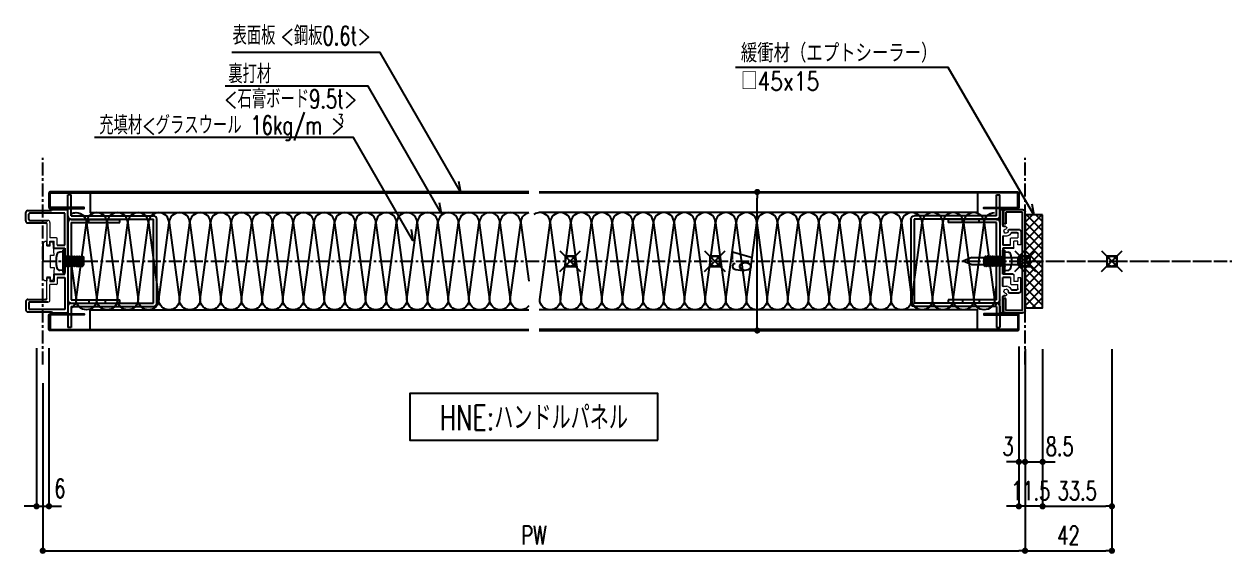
# Model space of a CAD drawing. Extents: x -275225 to 47266, y -41063 to 95295.
# Drawn here: x -222110 to -221526, y -15849 to -15593 of the extents above; entities that cross this region are included whole.
import ezdxf
from ezdxf.enums import TextEntityAlignment as Align

# ---------------------------------------------------------------- set-up
doc = ezdxf.new("R2010")
doc.units = 0
doc.header["$LTSCALE"] = 0.2
doc.header["$PDMODE"] = 99
doc.header["$PDSIZE"] = 5
doc.linetypes.add('CENTER', pattern=[50.8, 31.75, -6.35, 6.35, -6.35])
doc.layers.add('_ポイント', color=1, linetype='Continuous', plot=False)
for name, color, linetype in [('_基準', 1, 'CENTER'), ('_文字', 3, 'Continuous'), ('_製品', 4, 'Continuous'), ('_製品寸法', 9, 'Continuous'), ('KIJUN', 1, 'CENTER')]:
    doc.layers.add(name, color=color, linetype=linetype)
doc.styles.add('OKAMURA', font='SIMPLEX.shx', dxfattribs={"width": 0.7, "bigfont": 'BIGFONT.shx'})
doc.dimstyles.new('OKAMURA-003', dxfattribs={"dimscale": 3, "dimtxt": 3, "dimasz": 1, "dimexe": 0, "dimexo": 3, "dimgap": 1, "dimtad": 1, "dimdec": 3, "dimdsep": 46, "dimtxsty": 'OKAMURA', "dimblk1": 'DOT', "dimblk2": 'DOT', "dimsah": 1, "dimcen": 0, "dimclrd": 9, "dimclre": 9, "dimclrt": 3, "dimadec": 0, "dimazin": 0, "dimtfac": 1, "dimtdec": 3, "dimtix": 1, "dimtmove": 2, "dimatfit": 3, "dimldrblk": 'NONE', "dimfxl": 0, "dimtolj": 1, "dimarcsym": 0})

# ---------------------------------------------------------------- blocks, each defined once
blk = doc.blocks.new('_DOT')
at = {"color": 0, "linetype": 'ByBlock'}
blk.add_line((-0.5, 0), (-1, 0), dxfattribs=at)
at = {"color": 0, "linetype": 'ByBlock', "const_width": 0.5}
blk.add_lwpolyline([(-0.25, 0, 1), (0.25, 0, 1)], format="xyb", close=True, dxfattribs=at)
blk = doc.blocks.new('*D785')
at = {"layer": '_製品寸法', "color": 9, "lineweight": -2, "transparency": 16777216}
for p, q in [((-517, -59), (-517, -140)), ((-42, -59), (-42, -140)), ((-514, -140), (-45, -140))]:
    blk.add_line(p, q, dxfattribs=at)
at = {"layer": 'Defpoints', "color": 0, "transparency": 16777216}
for p in [(-517, -50), (-42, -50), (-42, -140)]:
    blk.add_point(p, dxfattribs=at)
at = {"layer": '_製品寸法', "color": 9, "lineweight": -2, "transparency": 16777216, "xscale": 3, "yscale": 3, "zscale": 3, "rotation": 180}
blk.add_blockref('_DOT', (-517, -140), dxfattribs=at)
at = {"layer": '_製品寸法', "color": 9, "lineweight": -2, "transparency": 16777216, "xscale": 3, "yscale": 3, "zscale": 3}
blk.add_blockref('_DOT', (-42, -140), dxfattribs=at)
at = {"layer": '_製品寸法', "color": 3, "transparency": 16777216, "insert": (-279.5, -132.5), "char_height": 9, "attachment_point": 5, "style": 'OKAMURA'}
blk.add_mtext('\\A1;PW', dxfattribs=at)
blk = doc.blocks.new('_None')
blk = doc.blocks.new('*D786')
at = {"layer": '_製品寸法', "color": 9, "lineweight": -2, "transparency": 16777216}
for p, q in [((-180.5, 33.5), (-171.5, 33.5)), ((-171.5, -30.5), (-171.5, 30.5)), ((-180.5, -33.5), (-171.5, -33.5))]:
    blk.add_line(p, q, dxfattribs=at)
at = {"layer": 'Defpoints', "color": 0, "transparency": 16777216}
for p in [(-171.5, 33.5), (-171.5, 33.5), (-171.5, -33.5)]:
    blk.add_point(p, dxfattribs=at)
at = {"layer": '_製品寸法', "color": 9, "lineweight": -2, "transparency": 16777216, "xscale": 3, "yscale": 3, "zscale": 3}
for p, rotation in [((-171.5, 33.5), 90), ((-171.5, -33.5), 270)]:
    blk.add_blockref('_DOT', p, dxfattribs=dict(at, rotation=rotation))
at = {"layer": '_製品寸法', "color": 3, "transparency": 16777216, "insert": (-179, 0), "char_height": 9, "attachment_point": 5, "rotation": 90, "style": 'OKAMURA'}
blk.add_mtext('\\A1;67', dxfattribs=at)
blk = doc.blocks.new('*D787')
at = {"layer": '_製品寸法', "color": 9, "lineweight": -2, "transparency": 16777216}
for p, q in [((-42, -42.5), (-42, -140)), ((0, -42.5), (0, -140)), ((-39, -140), (-3, -140))]:
    blk.add_line(p, q, dxfattribs=at)
at = {"layer": 'Defpoints', "color": 0, "transparency": 16777216}
for p in [(-42, -33.5), (0, -33.5), (0, -140)]:
    blk.add_point(p, dxfattribs=at)
at = {"layer": '_製品寸法', "color": 9, "lineweight": -2, "transparency": 16777216, "xscale": 3, "yscale": 3, "zscale": 3, "rotation": 180}
blk.add_blockref('_DOT', (-42, -140), dxfattribs=at)
at = {"layer": '_製品寸法', "color": 9, "lineweight": -2, "transparency": 16777216, "xscale": 3, "yscale": 3, "zscale": 3}
blk.add_blockref('_DOT', (0, -140), dxfattribs=at)
at = {"layer": '_製品寸法', "color": 3, "transparency": 16777216, "insert": (-21, -132.5), "char_height": 9, "attachment_point": 5, "style": 'OKAMURA'}
blk.add_mtext('\\A1;42', dxfattribs=at)
blk = doc.blocks.new('*D788')
at = {"layer": '_製品寸法', "color": 9, "lineweight": -2, "transparency": 16777216}
for p, q in [((-33.5, -42.5), (-33.5, -118.52)), ((0, -42.5), (0, -118.52)), ((-30.5, -118.52), (-3, -118.52))]:
    blk.add_line(p, q, dxfattribs=at)
at = {"layer": 'Defpoints', "color": 0, "transparency": 16777216}
for p in [(-33.5, -33.5), (0, -33.5), (0, -118.52)]:
    blk.add_point(p, dxfattribs=at)
at = {"layer": '_製品寸法', "color": 9, "lineweight": -2, "transparency": 16777216, "xscale": 3, "yscale": 3, "zscale": 3, "rotation": 180}
blk.add_blockref('_DOT', (-33.5, -118.52), dxfattribs=at)
at = {"layer": '_製品寸法', "color": 9, "lineweight": -2, "transparency": 16777216, "xscale": 3, "yscale": 3, "zscale": 3}
blk.add_blockref('_DOT', (0, -118.52), dxfattribs=at)
at = {"layer": '_製品寸法', "color": 3, "transparency": 16777216, "insert": (-16.75, -111.02), "char_height": 9, "attachment_point": 5, "style": 'OKAMURA'}
blk.add_mtext('\\A1;33.5', dxfattribs=at)
blk = doc.blocks.new('*D789')
at = {"layer": '_製品寸法', "color": 9, "lineweight": -2, "transparency": 16777216}
for p, q in [((-45, -41.26), (-45, -118.52)), ((-33.5, -42.5), (-33.5, -118.52)), ((-48, -118.52), (-51, -118.52)), ((-33.5, -118.52), (-45, -118.52)), ((-30.5, -118.52), (-27.5, -118.52))]:
    blk.add_line(p, q, dxfattribs=at)
at = {"layer": 'Defpoints', "color": 0, "transparency": 16777216}
for p in [(-45, -32.26), (-33.5, -33.5), (-45, -118.52)]:
    blk.add_point(p, dxfattribs=at)
at = {"layer": '_製品寸法', "color": 9, "lineweight": -2, "transparency": 16777216, "xscale": 3, "yscale": 3, "zscale": 3}
blk.add_blockref('_DOT', (-45, -118.52), dxfattribs=at)
at = {"layer": '_製品寸法', "color": 9, "lineweight": -2, "transparency": 16777216, "xscale": 3, "yscale": 3, "zscale": 3, "rotation": 180}
blk.add_blockref('_DOT', (-33.5, -118.52), dxfattribs=at)
at = {"layer": '_製品寸法', "color": 3, "transparency": 16777216, "insert": (-39.25, -111.02), "char_height": 9, "attachment_point": 5, "style": 'OKAMURA'}
blk.add_mtext('\\A1;11.5', dxfattribs=at)
blk = doc.blocks.new('P16KONEJI')
at = {"layer": '_製品', "color": 0, "linetype": 'ByBlock'}
for p, q in [((3.3, 9.92), (1.84, 9.79)), ((3.3, 10.84), (3.3, 0)), ((4.3, 10.84), (3.3, 10.84)), ((3.3, 7.83), (3.35, 7.92)), ((3.35, 7.92), (3.45, 7.92)), ((3.35, 7.92), (3.75, 2.92)), ((3.45, 7.92), (3.7, 7.49)), ((3.45, 7.92), (3.85, 2.92)), ((3.9, 7.49), (4.15, 7.92)), ((4.15, 7.92), (4.25, 7.92)), ((4.15, 7.92), (4.55, 2.92)), ((4.25, 7.92), (4.5, 7.49)), ((4.25, 7.92), (4.65, 2.92)), ((4.3, 10.84), (4.3, 0)), ((4.7, 7.49), (4.95, 7.92)), ((4.95, 7.92), (5.35, 2.92)), ((4.95, 7.92), (5.05, 7.92)), ((5.05, 7.92), (5.45, 2.92)), ((5.05, 7.92), (5.3, 7.49)), ((5.5, 7.49), (5.75, 7.92)), ((5.75, 7.92), (5.85, 7.92)), ((5.75, 7.92), (6.15, 2.92)), ((5.85, 7.92), (6.1, 7.49)), ((5.85, 7.92), (6.25, 2.92)), ((6.3, 7.49), (6.55, 7.92)), ((6.55, 7.92), (6.65, 7.92)), ((6.55, 7.92), (6.95, 2.92)), ((6.65, 7.92), (6.9, 7.49)), ((6.65, 7.92), (7.05, 2.92)), ((7.1, 7.49), (7.35, 7.92)), ((7.35, 7.92), (7.45, 7.92)), ((7.35, 7.92), (7.75, 2.92)), ((7.45, 7.92), (7.7, 7.49)), ((7.45, 7.92), (7.85, 2.92)), ((7.9, 7.49), (8.15, 7.92)), ((8.15, 7.92), (8.25, 7.92)), ((8.15, 7.92), (8.55, 2.92)), ((8.25, 7.92), (8.5, 7.49)), ((8.25, 7.92), (8.65, 2.92)), ((8.7, 7.49), (8.95, 7.92)), ((8.95, 7.92), (9.05, 7.92)), ((8.95, 7.92), (9.35, 2.92)), ((9.05, 7.92), (9.3, 7.49)), ((9.05, 7.92), (9.45, 2.92)), ((9.5, 7.49), (9.75, 7.92)), ((9.75, 7.92), (9.85, 7.92)), ((9.75, 7.92), (10.15, 2.92)), ((9.85, 7.92), (10.1, 7.49)), ((9.85, 7.92), (10.25, 2.92)), ((10.3, 7.49), (10.55, 7.92)), ((10.55, 7.92), (10.65, 7.92)), ((10.55, 7.92), (10.95, 2.92)), ((10.65, 7.92), (10.9, 7.49)), ((10.65, 7.92), (11.05, 2.92)), ((11.1, 7.49), (11.35, 7.92)), ((11.35, 7.92), (11.45, 7.92)), ((11.35, 7.92), (11.75, 2.92)), ((11.45, 7.92), (11.7, 7.49)), ((11.45, 7.92), (11.85, 2.92)), ((11.9, 7.49), (12.15, 7.92)), ((12.15, 7.92), (12.25, 7.92)), ((12.15, 7.92), (12.55, 2.92)), ((12.25, 7.92), (12.5, 7.49)), ((12.25, 7.92), (12.65, 2.92)), ((12.7, 7.49), (12.95, 7.92)), ((12.95, 7.92), (13.05, 7.92)), ((12.95, 7.92), (13.3, 3.55)), ((13.05, 7.92), (13.3, 7.49)), ((13.05, 7.92), (13.3, 3.55)), ((13.3, 7.49), (13.3, 3.55)), ((3.3, 0.92), (1.84, 1.05)), ((3.5, 3.35), (3.75, 2.92)), ((3.75, 2.92), (3.85, 2.92)), ((3.85, 2.92), (4.1, 3.35)), ((4.3, 3.35), (4.55, 2.92)), ((4.55, 2.92), (4.65, 2.92)), ((4.65, 2.92), (4.9, 3.35)), ((5.1, 3.35), (5.35, 2.92)), ((5.35, 2.92), (5.45, 2.92)), ((5.45, 2.92), (5.7, 3.35)), ((5.9, 3.35), (6.15, 2.92)), ((6.15, 2.92), (6.25, 2.92)), ((6.25, 2.92), (6.5, 3.35)), ((6.7, 3.35), (6.95, 2.92)), ((6.95, 2.92), (7.05, 2.92)), ((7.05, 2.92), (7.3, 3.35)), ((7.5, 3.35), (7.75, 2.92)), ((7.75, 2.92), (7.85, 2.92)), ((7.85, 2.92), (8.1, 3.35)), ((8.3, 3.35), (8.55, 2.92)), ((8.55, 2.92), (8.65, 2.92)), ((8.65, 2.92), (8.9, 3.35)), ((9.1, 3.35), (9.35, 2.92)), ((9.35, 2.92), (9.45, 2.92)), ((9.45, 2.92), (9.7, 3.35)), ((9.9, 3.35), (10.15, 2.92)), ((10.15, 2.92), (10.25, 2.92)), ((10.25, 2.92), (10.5, 3.35)), ((10.7, 3.35), (10.95, 2.92)), ((10.95, 2.92), (11.05, 2.92)), ((11.05, 2.92), (11.3, 3.35)), ((11.5, 3.35), (11.75, 2.92)), ((11.75, 2.92), (11.85, 2.92)), ((11.85, 2.92), (12.1, 3.35)), ((12.3, 3.35), (12.55, 2.92)), ((12.55, 2.92), (12.65, 2.92)), ((12.65, 2.92), (12.9, 3.35)), ((13.3, 3.55), (12.96, 3.4)), ((4.3, 0), (3.3, 0))]:
    blk.add_line(p, q, dxfattribs=at)
for centre, radius, start, end in [((12, 5.42), 12, 164.50603, 195.49397), ((1.98, 8.2), 1.6, 95, 164.50603), ((3.8, 7.54), 0.115, 210, 330), ((4.6, 7.54), 0.115, 210, 330), ((5.4, 7.54), 0.115, 210, 330), ((6.2, 7.54), 0.115, 210, 330), ((7, 7.54), 0.115, 210, 330), ((7.8, 7.54), 0.115, 210, 330), ((8.6, 7.54), 0.115, 210, 330), ((9.4, 7.54), 0.115, 210, 330), ((10.2, 7.54), 0.115, 210, 330), ((11, 7.54), 0.115, 210, 330), ((11.8, 7.54), 0.115, 210, 330), ((12.6, 7.54), 0.115, 210, 330), ((1.98, 2.64), 1.6, 195.49397, 265), ((3.4, 3.3), 0.115, 30, 150), ((4.2, 3.3), 0.115, 30, 150), ((5, 3.3), 0.115, 30, 150), ((5.8, 3.3), 0.115, 30, 150), ((6.6, 3.3), 0.115, 30, 150), ((7.4, 3.3), 0.115, 30, 150), ((8.2, 3.3), 0.115, 30, 150), ((9, 3.3), 0.115, 30, 150), ((9.8, 3.3), 0.115, 30, 150), ((10.6, 3.3), 0.115, 30, 150), ((11.4, 3.3), 0.115, 30, 150), ((12.2, 3.3), 0.115, 30, 150), ((13, 3.3), 0.115, 112.56053, 150)]:
    blk.add_arc(centre, radius, start, end, dxfattribs=at)
blk = doc.blocks.new('P16USHEISYO')
at = {"color": 0, "linetype": 'ByBlock'}
for p, q in [((4, 44.99), (4, 48.99)), ((5, 49.99), (16.4, 49.99)), ((5.5, 45.69), (5.5, 48.29)), ((22.9, 48.79), (6, 48.79)), ((16.81, 50.4), (16.4, 49.99)), ((17.02, 50.49), (23.9, 50.49)), ((22.9, 33.3), (22.9, 48.79)), ((24.4, 25.79), (24.4, 49.99)), ((5, 43.99), (13.69, 43.99)), ((6, 45.19), (14.69, 45.19)), ((12.2, 33.99), (12.2, 25.49)), ((17.89, 31.8), (22.9, 31.8)), ((19.19, 33.3), (22.9, 33.3)), ((22.9, 31.8), (22.9, 25.79)), ((12.2, 16.99), (12.2, 25.49)), ((12.2, 16.99), (12.2, 25.49)), ((12.2, 16.99), (12.2, 25.49)), ((22.9, 25.79), (23.2, 25.49)), ((22.9, 25.19), (23.2, 25.49)), ((22.9, 19.18), (22.9, 25.19)), ((24.4, 25.79), (24.1, 25.49)), ((24.1, 25.49), (24.4, 25.19)), ((24.4, 25.19), (24.4, 0.99)), ((17.89, 19.18), (22.9, 19.18)), ((19.19, 17.68), (22.9, 17.68)), ((22.9, 17.68), (22.9, 2.19)), ((4, 5.99), (4, 1.99)), ((5, 6.99), (13.69, 6.99)), ((5, 0.99), (16.4, 0.99)), ((5.5, 5.29), (5.5, 2.69)), ((6, 5.79), (14.69, 5.79)), ((22.9, 2.19), (6, 2.19)), ((16.81, 0.58), (16.4, 0.99)), ((17.02, 0.49), (23.9, 0.49))]:
    blk.add_line(p, q, dxfattribs=at)
at = {"color": 0, "linetype": 'ByBlock', "lineweight": 15}
for p, q in [((14.19, 43.49), (14.19, 33.49)), ((15.69, 44.19), (15.69, 36.74)), ((18.89, 36.74), (15.69, 36.74)), ((15.69, 33.49), (15.69, 35.24)), ((15.69, 35.24), (17.69, 35.24)), ((17.69, 32), (17.69, 35.24)), ((19.19, 33.3), (19.19, 36.44)), ((12.2, 33.99), (13.2, 34.99)), ((14.2, 34.99), (13.2, 34.99)), ((14.19, 33.49), (15.69, 33.49)), ((14.2, 32.99), (14.2, 34.99)), ((14.2, 32.99), (15.7, 32.99)), ((14.2, 32.99), (15.7, 32.99)), ((17.18, 34.74), (15.7, 34.74)), ((15.7, 32.99), (15.7, 34.74)), ((15.7, 32.99), (15.7, 34.49)), ((17.7, 28.49), (17.18, 34.74)), ((17.7, 28.49), (17.2, 34.49)), ((15.7, 28.49), (17.7, 28.49)), ((15.7, 28.49), (15.7, 22.49)), ((15.7, 28.49), (17.7, 28.49)), ((15.7, 28.49), (15.7, 22.49)), ((17.7, 28.49), (17.7, 28.53)), ((14.2, 17.99), (14.2, 15.99)), ((14.2, 17.99), (15.7, 17.99)), ((14.2, 17.99), (15.7, 17.99)), ((15.7, 22.49), (17.7, 22.49)), ((15.7, 22.49), (17.7, 22.49)), ((15.7, 17.99), (15.7, 16.49)), ((15.7, 17.99), (15.7, 16.24)), ((17.7, 22.49), (17.18, 16.24)), ((17.69, 18.98), (17.69, 15.74)), ((17.7, 22.49), (17.7, 22.45)), ((19.19, 17.68), (19.19, 14.54)), ((12.2, 16.99), (13.2, 15.99)), ((14.2, 15.99), (13.2, 15.99)), ((14.19, 7.49), (14.19, 17.49)), ((14.19, 17.49), (15.69, 17.49)), ((15.69, 17.49), (15.69, 15.74)), ((15.69, 15.74), (17.69, 15.74)), ((15.69, 6.79), (15.69, 14.24)), ((18.89, 14.24), (15.69, 14.24)), ((17.18, 16.24), (15.7, 16.24))]:
    blk.add_line(p, q, dxfattribs=at)
at = {"color": 0, "linetype": 'ByBlock'}
for centre, radius, start, end in [((5, 48.99), 1, 90, 180), ((6, 48.29), 0.5, 90, 180), ((17.02, 50.19), 0.3, 90, 135), ((23.9, 49.99), 0.5, 0, 90), ((5, 44.99), 1, 180, 270), ((6, 45.69), 0.5, 180, 270), ((13.69, 43.49), 0.5, 0, 90), ((17.89, 32), 0.2, 180, 270), ((17.89, 18.98), 0.2, 90, 180), ((5, 5.99), 1, 90, 180), ((13.69, 7.49), 0.5, 270, 0), ((5, 1.99), 1, 180, 270), ((6, 5.29), 0.5, 90, 180), ((6, 2.69), 0.5, 180, 270), ((17.02, 0.79), 0.3, 225, 270), ((23.9, 0.99), 0.5, 270, 0)]:
    blk.add_arc(centre, radius, start, end, dxfattribs=at)
at = {"color": 0, "linetype": 'ByBlock', "lineweight": 15}
for centre, radius, start, end in [((14.69, 44.19), 1, 0, 90), ((18.89, 36.44), 0.3, 0, 90), ((18.89, 14.54), 0.3, 270, 0), ((14.69, 6.79), 1, 270, 0)]:
    blk.add_arc(centre, radius, start, end, dxfattribs=at)
blk = doc.blocks.new('A$C0FB026AB')
at = {"color": 0, "linetype": 'ByBlock'}
for p, q in [((12.200001, 21.900002), (12.200001, 32.1)), ((13.799999, 32.1), (12.200001, 32.1)), ((13.799999, 21.9), (13.799999, 32.1)), ((12.200001, 18.65), (12.200001, -18.65)), ((13.800001, 20.300002), (53.600001, 20.300002)), ((13.800001, 20.25), (37.200001, 20.25)), ((13.800001, 18.65), (13.800001, -18.65)), ((13.800001, 18.65), (37.200001, 18.65)), ((13.801264, 21.9), (53.600001, 21.9)), ((22.200001, 18.65), (22.200001, 20.25)), ((37.200001, 18.65), (37.200001, 20.25)), ((53.600001, -20.300001), (53.600001, 20.300002)), ((55.200001, -20.300001), (55.200001, 20.300002)), ((12.200001, -21.900024), (12.200001, -32.100022)), ((13.799999, -20.300001), (53.600001, -20.300001)), ((13.799999, -21.899999), (13.799999, -32.099999)), ((13.799999, -21.9), (53.600001, -21.9)), ((13.800001, -18.65), (37.200001, -18.65)), ((13.800001, -20.25), (37.200001, -20.25)), ((22.200001, -18.649999), (22.200001, -20.249999)), ((30.200001, -18.649999), (30.200001, -20.249999)), ((37.200001, -20.25), (37.200001, -18.65)), ((13.799999, -32.1), (12.200001, -32.1))]:
    blk.add_line(p, q, dxfattribs=at)
for centre, start, end in [((13.800001, 21.900002), 180, 270), ((13.800001, 18.65), 90, 180), ((53.600001, 20.3), 0, 90), ((13.800001, -18.65), 180, 270), ((13.800001, -21.900024), 90, 180), ((53.600001, -20.3), 270, 0)]:
    blk.add_arc(centre, 1.6, start, end, dxfattribs=at)
blk = doc.blocks.new('A$C6158021A')
at = {"color": 0, "linetype": 'ByBlock'}
for p, q in [((-13.799999, 32.100011), (-12.200001, 32.100011)), ((-13.799999, 21.900011), (-13.799999, 32.100011)), ((-12.200001, 21.900013), (-12.200001, 32.100011)), ((-55.200001, -20.29999), (-55.200001, 20.300013)), ((-13.801264, 21.900011), (-53.600001, 21.900011)), ((-13.800001, 20.300013), (-53.600001, 20.300013)), ((-53.600001, -20.29999), (-53.600001, 20.300013)), ((-13.800001, 20.250011), (-37.200001, 20.250011)), ((-37.200001, 18.650011), (-37.200001, 20.250011)), ((-13.800001, 18.650011), (-37.200001, 18.650011)), ((-30.200001, 18.650011), (-30.200001, 20.250011)), ((-22.200001, 18.650011), (-22.200001, 20.250011)), ((-13.800001, 18.650011), (-13.800001, -18.649989)), ((-13.799999, -20.29999), (-53.600001, -20.29999)), ((-13.799999, -21.899989), (-53.600001, -21.899989)), ((-13.800001, -18.649989), (-37.200001, -18.649989)), ((-37.200001, -20.249989), (-37.200001, -18.649989)), ((-13.800001, -20.249989), (-37.200001, -20.249989)), ((-30.200001, -18.649988), (-30.200001, -20.249988)), ((-22.200001, -18.649988), (-22.200001, -20.249988)), ((-13.799999, -21.899988), (-13.799999, -32.099988)), ((-12.200001, -21.900013), (-12.200001, -32.100011)), ((-13.799999, -32.099989), (-12.200001, -32.099989))]:
    blk.add_line(p, q, dxfattribs=at)
for centre, start, end in [((-53.600001, 20.300011), 90, 180), ((-13.800001, 21.900013), 270, 0), ((-13.800001, 18.650011), 0, 90), ((-53.600001, -20.299988), 180, 270), ((-13.800001, -18.649989), 270, 0), ((-13.800001, -21.900013), 0, 90)]:
    blk.add_arc(centre, 1.6, start, end, dxfattribs=at)
blk = doc.blocks.new('A$C74EC5A1A')
at = {"layer": '_製品', "color": 0, "linetype": 'ByBlock'}
for p, q in [((0, 10), (0, 8.9)), ((0.2, 10.2), (24.7, 10.2)), ((0.2, 10.2), (24.7, 10.2)), ((0.2, 10.2), (24.7, 10.2)), ((0.2, 8.7), (7.72, 8.7)), ((5.4, 8.7), (0.5, 8.7)), ((7.4, 8.7), (2.5, 8.7)), ((8.22, 7.46), (8.22, 8.2)), ((9.84, 6), (9.74, 5.83)), ((12.88, 8.7), (17.19, 8.7)), ((17.19, 5), (17.19, 8.7)), ((18.69, 8.7), (24.7, 8.7)), ((18.69, 3.7), (18.69, 8.7)), ((25, 9.9), (24.7, 10.2)), ((25.3, 10.2), (24.7, 10.2)), ((24.7, 8.7), (25, 9)), ((25.3, 10.2), (25, 9.9)), ((25.3, 8.7), (25, 9)), ((49.8, 10.2), (25.3, 10.2)), ((31.31, 8.7), (25.3, 8.7)), ((31.31, 3.7), (31.31, 8.7)), ((37.12, 8.7), (32.81, 8.7)), ((32.81, 5), (32.81, 8.7)), ((40.16, 6), (40.26, 5.83)), ((41.78, 7.46), (41.78, 8.2)), ((49.8, 8.7), (42.28, 8.7)), ((50, 10), (50, 8.9)), ((9.66, 5.57), (9.66, 1)), ((11.16, 4.55), (11.16, 2)), ((38.84, 4.55), (38.84, 2)), ((40.34, 5.57), (40.34, 1))]:
    blk.add_line(p, q, dxfattribs=at)
at = {"layer": '_製品', "color": 0, "linetype": 'ByBlock', "lineweight": 15}
for p, q in [((9.51, 7.69), (9.38, 7.2)), ((10.39, 6.15), (10.27, 6.19)), ((10.43, 8.22), (10.91, 8.09)), ((10.43, 8.22), (10.91, 8.09)), ((11.31, 6.68), (11.44, 7.17)), ((12.76, 6.3), (12.89, 6.78)), ((37.24, 6.3), (37.11, 6.78)), ((38.69, 6.68), (38.56, 7.17)), ((39.57, 8.22), (39.09, 8.09)), ((39.57, 8.22), (39.09, 8.09)), ((39.61, 6.15), (39.73, 6.19)), ((40.49, 7.69), (40.62, 7.2)), ((11.66, 1.5), (13.75, 1.5)), ((13.75, 4.7), (13.75, 1.5)), ((17.19, 5), (14.05, 5)), ((18.49, 3.5), (15.25, 3.5)), ((15.25, 1.5), (15.25, 3.5)), ((17, 1.5), (15.25, 1.5)), ((17, 0), (17, 1.5)), ((31.51, 3.5), (34.75, 3.5)), ((32.81, 5), (35.95, 5)), ((33, 0), (33, 1.5)), ((33, 1.5), (34.75, 1.5)), ((34.75, 1.5), (34.75, 3.5)), ((36.25, 4.7), (36.25, 1.5)), ((38.34, 1.5), (36.25, 1.5)), ((10.66, 0), (17, 0)), ((39.34, 0), (33, 0))]:
    blk.add_line(p, q, dxfattribs=at)
at = {"layer": '_製品', "color": 0, "linetype": 'ByBlock'}
for centre, radius, start, end in [((0.2, 10), 0.2, 90, 180), ((0.2, 8.9), 0.2, 180, 270), ((7.72, 8.2), 0.5, 0, 90), ((42.28, 8.2), 0.5, 90, 180), ((49.8, 10), 0.2, 0, 90), ((49.8, 8.9), 0.2, 270, 0), ((10.16, 5.57), 0.5, 147.66266, 180), ((10.66, 1), 1, 180, 270), ((11.66, 2), 0.5, 180, 270), ((18.49, 3.7), 0.2, 270, 0), ((31.51, 3.7), 0.2, 180, 270), ((38.34, 2), 0.5, 270, 0), ((39.34, 1), 1, 270, 0), ((39.84, 5.57), 0.5, 0, 32.33734)]:
    blk.add_arc(centre, radius, start, end, dxfattribs=at)
at = {"layer": '_製品', "color": 0, "linetype": 'ByBlock', "lineweight": 15}
for centre, radius, start, end in [((8.83, 7.46), 0.607, 180, 334.82387), ((10.23, 7.49), 0.75, 75, 165), ((10.17, 5.82), 0.375, 75, 152.80809), ((10.59, 6.88), 0.75, 255, 345), ((10.72, 7.36), 0.75, 345, 75), ((10.59, 6.88), 2.25, 288.40937, 345), ((12.88, 8.5), 0.2, 90, 207.81811), ((10.72, 7.36), 2.25, 345, 27.81811), ((39.28, 7.36), 2.25, 152.18189, 195), ((37.12, 8.5), 0.2, 332.18189, 90), ((39.41, 6.88), 2.25, 195, 251.59063), ((39.28, 7.36), 0.75, 105, 195), ((39.41, 6.88), 0.75, 195, 285), ((39.77, 7.49), 0.75, 15, 105), ((39.83, 5.82), 0.375, 27.19191, 105), ((41.17, 7.46), 0.607, 205.17613, 0), ((11.36, 4.55), 0.2, 108.40937, 180), ((14.05, 4.7), 0.3, 90, 180), ((35.95, 4.7), 0.3, 0, 90), ((38.64, 4.55), 0.2, 0, 71.59063)]:
    blk.add_arc(centre, radius, start, end, dxfattribs=at)
blk = doc.blocks.new('A$C7A8C021E')
at = {"color": 0, "linetype": 'ByBlock'}
for p, q in [((0, 9.3), (0, 1.2)), ((1.2, 10.5), (7, 10.5)), ((1.2, 1.2), (1.2, 9.3)), ((1.2, 9.3), (7, 9.3)), ((7, 9.3), (7, 10.5)), ((48.8, 10.5), (43, 10.5)), ((43, 9.3), (43, 10.5)), ((48.8, 9.3), (43, 9.3)), ((48.8, 1.2), (48.8, 9.3)), ((50, 9.3), (50, 1.2)), ((48.8, 1.2), (1.2, 1.2)), ((48.8, 0), (1.2, 0))]:
    blk.add_line(p, q, dxfattribs=at)
for centre, start, end in [((1.2, 9.3), 90, 180), ((48.8, 9.3), 0, 90), ((1.2, 1.2), 180, 270), ((48.8, 1.2), 270, 0)]:
    blk.add_arc(centre, 1.2, start, end, dxfattribs=at)
blk = doc.blocks.new('A$C693A4085')
for p, q in [((-1.78, 25.71), (0, 30)), ((1.78, 25.71), (0, 30)), ((-1.78, 25.71), (-1.78, 3.56)), ((1.78, 3.56), (1.78, 25.71)), ((-5, 0.33), (-1.78, 3.56)), ((-5, 0.33), (-5, 0)), ((-5, 0), (5, 0)), ((-1.78, 3.56), (1.78, 3.56)), ((5, 0.33), (1.78, 3.56)), ((5, 0.33), (5, 0))]:
    blk.add_line(p, q)
blk = doc.blocks.new('A$C5B77164B')
h = blk.add_hatch()
h.set_pattern_fill('ANSI37', color=256, style=0)
h.set_pattern_definition([(45, (-3116.3073, -2054.6338), (-2.245064, 2.245064), []), (135, (-3116.3073, -2054.6338), (-2.245064, -2.245064), [])])
h.paths.add_polyline_path([(-483.5, 22.5), (-475, 22.5), (-475, -22.5), (-483.5, -22.5)])
at = {"color": 6, "linetype": 'ByBlock', "ltscale": 0.5}
for p, q in [((-455.26, 18.5), (-460.26, -18.5)), ((-13.8, -1.48), (-16.1, -18.5))]:
    blk.add_line(p, q, dxfattribs=at)
at = {"color": 0, "linetype": 'ByBlock', "ltscale": 0.5}
for q in [(-461.2, -11.54), (-460.26, -18.5)]:
    blk.add_line((-460.26, -18.5), q, dxfattribs=at)
for points in [[(-240, 33.5), (-471.5, 33.5, 0.414214), (-472, 33), (-472, 26, 0.414214), (-471.5, 25.5), (-455, 25.5), (-455, 26), (-471.5, 26), (-471.5, 33), (-240, 33)], [(-235, 33.5), (-3.5, 33.5, -0.414214), (-3, 33), (-3, 26, -0.414214), (-3.5, 25.5), (-20, 25.5), (-20, 26), (-3.5, 26), (-3.5, 33), (-235, 33)], [(-240, -33.5), (-471.5, -33.5, -0.414214), (-472, -33), (-472, -26, -0.414214), (-471.5, -25.5), (-455, -25.5), (-455, -26), (-471.5, -26), (-471.5, -33), (-240, -33)], [(-235, -33.5), (-3.5, -33.5, 0.414214), (-3, -33), (-3, -26, 0.414214), (-3.5, -25.5), (-20, -25.5), (-20, -26), (-3.5, -26), (-3.5, -33), (-235, -33)]]:
    blk.add_lwpolyline(points, format="xyb")
for points in [[(-452, 33), (-452, 23.5), (-240, 23.5)], [(-23, 33), (-23, 23.5), (-235, 23.5)], [(-452, -33), (-452, -23.5), (-240, -23.5)], [(-23, -33), (-23, -23.5), (-235, -23.5)]]:
    blk.add_lwpolyline(points)
at = {"color": 6, "linetype": 'ByBlock', "ltscale": 0.5}
for points in [[(-460.26, -18.5), (-460.26, -18.5, 0.414214), (-455.26, -23.5), (-455.26, -23.5, 0.414214), (-450.26, -18.5), (-450.26, -18.5), (-455.26, 18.5), (-455.26, 18.5, -0.414214), (-450.26, 23.5), (-450.26, 23.5, -0.414214), (-445.26, 18.5), (-445.26, 18.5), (-450.26, -18.5)], [(-450.26, -18.5), (-450.26, -18.5, 0.414214), (-445.26, -23.5), (-445.26, -23.5, 0.414214), (-440.26, -18.5), (-440.26, -18.5), (-445.26, 18.5), (-445.26, 18.5, -0.414214), (-440.26, 23.5), (-440.26, 23.5, -0.414214), (-435.26, 18.5), (-435.26, 18.5), (-440.26, -18.5)], [(-440.26, -18.5), (-440.26, -18.5, 0.414214), (-435.26, -23.5), (-435.26, -23.5, 0.414214), (-430.26, -18.5), (-430.26, -18.5), (-435.26, 18.5), (-435.26, 18.5, -0.414214), (-430.26, 23.5), (-430.26, 23.5, -0.414214), (-425.26, 18.5), (-425.26, 18.5), (-430.26, -18.5)], [(-430.26, -18.5), (-430.26, -18.5, 0.414214), (-425.26, -23.5), (-425.26, -23.5, 0.414214), (-420.26, -18.5), (-420.26, -18.5), (-425.26, 18.5), (-425.26, 18.5, -0.414214), (-420.26, 23.5), (-420.26, 23.5, -0.414214), (-415.26, 18.5), (-415.26, 18.5), (-420.26, -18.5)], [(-420.26, -18.5), (-420.26, -18.5, 0.414214), (-415.26, -23.5), (-415.26, -23.5, 0.414214), (-410.26, -18.5), (-410.26, -18.5), (-415.26, 18.5), (-415.26, 18.5, -0.414214), (-410.26, 23.5), (-410.26, 23.5, -0.414214), (-405.26, 18.5), (-405.26, 18.5), (-410.26, -18.5)], [(-410.26, -18.5), (-410.26, -18.5, 0.414214), (-405.26, -23.5), (-405.26, -23.5, 0.414214), (-400.26, -18.5), (-400.26, -18.5), (-405.26, 18.5), (-405.26, 18.5, -0.414214), (-400.26, 23.5), (-400.26, 23.5, -0.414214), (-395.26, 18.5), (-395.26, 18.5), (-400.26, -18.5)], [(-400.26, -18.5), (-400.26, -18.5, 0.414214), (-395.26, -23.5), (-395.26, -23.5, 0.414214), (-390.26, -18.5), (-390.26, -18.5), (-395.26, 18.5), (-395.26, 18.5, -0.414214), (-390.26, 23.5), (-390.26, 23.5, -0.414214), (-385.26, 18.5), (-385.26, 18.5), (-390.26, -18.5)], [(-390.26, -18.5), (-390.26, -18.5, 0.414214), (-385.26, -23.5), (-385.26, -23.5, 0.414214), (-380.26, -18.5), (-380.26, -18.5), (-385.26, 18.5), (-385.26, 18.5, -0.414214), (-380.26, 23.5), (-380.26, 23.5, -0.414214), (-375.26, 18.5), (-375.26, 18.5), (-380.26, -18.5)], [(-380.26, -18.5), (-380.26, -18.5, 0.414214), (-375.26, -23.5), (-375.26, -23.5, 0.414214), (-370.26, -18.5), (-370.26, -18.5), (-375.26, 18.5), (-375.26, 18.5, -0.414214), (-370.26, 23.5), (-370.26, 23.5, -0.414214), (-365.26, 18.5), (-365.26, 18.5), (-370.26, -18.5)], [(-370.26, -18.5), (-370.26, -18.5, 0.414214), (-365.26, -23.5), (-365.26, -23.5, 0.414214), (-360.26, -18.5), (-360.26, -18.5), (-365.26, 18.5), (-365.26, 18.5, -0.414214), (-360.26, 23.5), (-360.26, 23.5, -0.414214), (-355.26, 18.5), (-355.26, 18.5), (-360.26, -18.5)], [(-360.3, -18.5), (-360.3, -18.5, 0.414214), (-355.3, -23.5), (-355.3, -23.5, 0.414214), (-350.3, -18.5), (-350.3, -18.5), (-355.3, 18.5), (-355.3, 18.5, -0.414214), (-350.3, 23.5), (-350.3, 23.5, -0.414214), (-345.3, 18.5), (-345.3, 18.5), (-350.3, -18.5)], [(-350.3, -18.5), (-350.3, -18.5, 0.414214), (-345.3, -23.5), (-345.3, -23.5, 0.414214), (-340.3, -18.5), (-340.3, -18.5), (-345.3, 18.5), (-345.3, 18.5, -0.414214), (-340.3, 23.5), (-340.3, 23.5, -0.414214), (-335.3, 18.5), (-335.3, 18.5), (-340.3, -18.5)], [(-340.3, -18.5), (-340.3, -18.5, 0.414214), (-335.3, -23.5), (-335.3, -23.5, 0.414214), (-330.3, -18.5), (-330.3, -18.5), (-335.3, 18.5), (-335.3, 18.5, -0.414214), (-330.3, 23.5), (-330.3, 23.5, -0.14956), (-327.5, 22.64, -0.14956)], [(-340.3, -18.5), (-340.3, -18.5, 0.414214), (-335.3, -23.5), (-335.3, -23.5, 0.414214), (-330.3, -18.5), (-330.3, -18.5), (-335.3, 18.5), (-335.3, 18.5, -0.414214), (-330.3, 23.5), (-330.3, 23.5, -0.414214), (-325.3, 18.5), (-325.3, 18.5), (-330.3, -18.5)], [(-330.3, -18.5), (-330.3, -18.5, 0.414214), (-325.3, -23.5), (-325.3, -23.5, 0.414214), (-320.3, -18.5), (-320.3, -18.5), (-325.3, 18.5), (-325.3, 18.5, -0.414214), (-320.3, 23.5), (-320.3, 23.5, -0.414214), (-315.3, 18.5), (-315.3, 18.5), (-320.3, -18.5)], [(-320.3, -18.5), (-320.3, -18.5, 0.414214), (-315.3, -23.5), (-315.3, -23.5, 0.414214), (-310.3, -18.5), (-310.3, -18.5), (-315.3, 18.5), (-315.3, 18.5, -0.414214), (-310.3, 23.5), (-310.3, 23.5, -0.414214), (-305.3, 18.5), (-305.3, 18.5), (-310.3, -18.5)], [(-310.3, -18.5), (-310.3, -18.5, 0.414214), (-305.3, -23.5), (-305.3, -23.5, 0.414214), (-300.3, -18.5), (-300.3, -18.5), (-305.3, 18.5), (-305.3, 18.5, -0.414214), (-300.3, 23.5), (-300.3, 23.5, -0.414214), (-295.3, 18.5), (-295.3, 18.5), (-300.3, -18.5)], [(-300.3, -18.5), (-300.3, -18.5, 0.414214), (-295.3, -23.5), (-295.3, -23.5, 0.414214), (-290.3, -18.5), (-290.3, -18.5), (-295.3, 18.5), (-295.3, 18.5, -0.414214), (-290.3, 23.5), (-290.3, 23.5, -0.414214), (-285.3, 18.5), (-285.3, 18.5), (-290.3, -18.5)], [(-290.34, -18.5), (-290.34, -18.5, 0.414214), (-285.34, -23.5), (-285.34, -23.5, 0.414214), (-280.34, -18.5), (-280.34, -18.5), (-285.34, 18.5), (-285.34, 18.5, -0.414214), (-280.34, 23.5), (-280.34, 23.5, -0.414214), (-275.34, 18.5), (-275.34, 18.5), (-280.34, -18.5)], [(-280.34, -18.5), (-280.34, -18.5, 0.414214), (-275.34, -23.5), (-275.34, -23.5, 0.414214), (-270.34, -18.5), (-270.34, -18.5), (-275.34, 18.5), (-275.34, 18.5, -0.414214), (-270.34, 23.5), (-270.34, 23.5, -0.414214), (-265.34, 18.5), (-265.34, 18.5), (-270.34, -18.5)], [(-270.34, -18.5), (-270.34, -18.5, 0.414214), (-265.34, -23.5), (-265.34, -23.5, 0.414214), (-260.34, -18.5), (-260.34, -18.5), (-265.34, 18.5), (-265.34, 18.5, -0.414214), (-260.34, 23.5), (-260.34, 23.5, -0.14956), (-257.54, 22.64, -0.14956)], [(-270.34, -18.5), (-270.34, -18.5, 0.414214), (-265.34, -23.5), (-265.34, -23.5, 0.414214), (-260.34, -18.5), (-260.34, -18.5), (-265.34, 18.5), (-265.34, 18.5, -0.414214), (-260.34, 23.5), (-260.34, 23.5, -0.414214), (-255.34, 18.5), (-255.34, 18.5), (-260.34, -18.5)], [(-260.34, -18.5), (-260.34, -18.5, 0.414214), (-255.34, -23.5), (-255.34, -23.5, 0.414214), (-250.34, -18.5), (-250.34, -18.5), (-255.34, 18.5), (-255.34, 18.5, -0.414214), (-250.34, 23.5), (-250.34, 23.5, -0.414214), (-245.34, 18.5), (-245.34, 18.5), (-250.34, -18.5)], [(-250.34, -18.5), (-250.34, -18.5, 0.414214), (-245.34, -23.5), (-245.34, -23.5, 0.414214), (-240.34, -18.5), (-240.34, -18.5), (-245.34, 18.5), (-245.34, 18.5, -0.414214), (-240.34, 23.5), (-240.34, 23.5, -0.14956), (-237.54, 22.64, -0.14956)], [(-235, 23.38, -0.350576), (-231.1, 18.5), (-231.1, 18.5), (-235, -9.69)], [(-231.1, 18.5), (-231.1, 18.5, -0.414214), (-226.1, 23.5), (-226.1, 23.5, -0.414214), (-221.1, 18.5), (-221.1, 18.5), (-226.1, -18.5), (-226.1, -18.5, 0.414214), (-221.1, -23.5), (-221.1, -23.5, 0.414214), (-216.1, -18.5), (-216.1, -18.5), (-221.1, 18.5)], [(-221.1, 18.5), (-221.1, 18.5, -0.414214), (-216.1, 23.5), (-216.1, 23.5, -0.414214), (-211.1, 18.5), (-211.1, 18.5), (-216.1, -18.5), (-216.1, -18.5, 0.414214), (-211.1, -23.5), (-211.1, -23.5, 0.414214), (-206.1, -18.5), (-206.1, -18.5), (-211.1, 18.5)], [(-211.1, 18.5), (-211.1, 18.5, -0.414214), (-206.1, 23.5), (-206.1, 23.5, -0.414214), (-201.1, 18.5), (-201.1, 18.5), (-206.1, -18.5), (-206.1, -18.5, 0.414214), (-201.1, -23.5), (-201.1, -23.5, 0.414214), (-196.1, -18.5), (-196.1, -18.5), (-201.1, 18.5)], [(-201.1, 18.5), (-201.1, 18.5, -0.414214), (-196.1, 23.5), (-196.1, 23.5, -0.414214), (-191.1, 18.5), (-191.1, 18.5), (-196.1, -18.5), (-196.1, -18.5, 0.414214), (-191.1, -23.5), (-191.1, -23.5, 0.414214), (-186.1, -18.5), (-186.1, -18.5), (-191.1, 18.5)], [(-191.1, 18.5), (-191.1, 18.5, -0.414214), (-186.1, 23.5), (-186.1, 23.5, -0.414214), (-181.1, 18.5), (-181.1, 18.5), (-186.1, -18.5), (-186.1, -18.5, 0.414214), (-181.1, -23.5), (-181.1, -23.5, 0.414214), (-176.1, -18.5), (-176.1, -18.5), (-181.1, 18.5)], [(-181.1, 18.5), (-181.1, 18.5, -0.414214), (-176.1, 23.5), (-176.1, 23.5, -0.414214), (-171.1, 18.5), (-171.1, 18.5), (-176.1, -18.5), (-176.1, -18.5, 0.414214), (-171.1, -23.5), (-171.1, -23.5, 0.414214), (-166.1, -18.5), (-166.1, -18.5), (-171.1, 18.5)], [(-171.1, 18.5), (-171.1, 18.5, -0.414214), (-166.1, 23.5), (-166.1, 23.5, -0.414214), (-161.1, 18.5), (-161.1, 18.5), (-166.1, -18.5), (-166.1, -18.5, 0.414214), (-161.1, -23.5), (-161.1, -23.5, 0.414214), (-156.1, -18.5), (-156.1, -18.5), (-161.1, 18.5)], [(-161.1, 18.5), (-161.1, 18.5, -0.414214), (-156.1, 23.5), (-156.1, 23.5, -0.414214), (-151.1, 18.5), (-151.1, 18.5), (-156.1, -18.5), (-156.1, -18.5, 0.414214), (-151.1, -23.5), (-151.1, -23.5, 0.414214), (-146.1, -18.5), (-146.1, -18.5), (-151.1, 18.5)], [(-151.1, 18.5), (-151.1, 18.5, -0.414214), (-146.1, 23.5), (-146.1, 23.5, -0.414214), (-141.1, 18.5), (-141.1, 18.5), (-146.1, -18.5), (-146.1, -18.5, 0.414214), (-141.1, -23.5), (-141.1, -23.5, 0.414214), (-136.1, -18.5), (-136.1, -18.5), (-141.1, 18.5)], [(-141.1, 18.5), (-141.1, 18.5, -0.414214), (-136.1, 23.5), (-136.1, 23.5, -0.414214), (-131.1, 18.5), (-131.1, 18.5), (-136.1, -18.5), (-136.1, -18.5, 0.414214), (-131.1, -23.5), (-131.1, -23.5, 0.414214), (-126.1, -18.5), (-126.1, -18.5), (-131.1, 18.5)], [(-131.1, 18.5), (-131.1, 18.5, -0.414214), (-126.1, 23.5), (-126.1, 23.5, -0.414214), (-121.1, 18.5), (-121.1, 18.5), (-126.1, -18.5), (-126.1, -18.5, 0.414214), (-121.1, -23.5), (-121.1, -23.5, 0.414214), (-116.1, -18.5), (-116.1, -18.5), (-121.1, 18.5)], [(-121.1, 18.5), (-121.1, 18.5, -0.414214), (-116.1, 23.5), (-116.1, 23.5, -0.414214), (-111.1, 18.5), (-111.1, 18.5), (-116.1, -18.5), (-116.1, -18.5, 0.414214), (-111.1, -23.5), (-111.1, -23.5, 0.414214), (-106.1, -18.5), (-106.1, -18.5), (-111.1, 18.5)], [(-111.1, 18.5), (-111.1, 18.5, -0.414214), (-106.1, 23.5), (-106.1, 23.5, -0.414214), (-101.1, 18.5), (-101.1, 18.5), (-106.1, -18.5), (-106.1, -18.5, 0.414214), (-101.1, -23.5), (-101.1, -23.5, 0.414214), (-96.1, -18.5), (-96.1, -18.5), (-101.1, 18.5)], [(-101.1, 18.5), (-101.1, 18.5, -0.414214), (-96.1, 23.5), (-96.1, 23.5, -0.414214), (-91.1, 18.5), (-91.1, 18.5), (-96.1, -18.5), (-96.1, -18.5, 0.414214), (-91.1, -23.5), (-91.1, -23.5, 0.414214), (-86.1, -18.5), (-86.1, -18.5), (-91.1, 18.5)], [(-91.1, 18.5), (-91.1, 18.5, -0.414214), (-86.1, 23.5), (-86.1, 23.5, -0.414214), (-81.1, 18.5), (-81.1, 18.5), (-86.1, -18.5), (-86.1, -18.5, 0.414214), (-81.1, -23.5), (-81.1, -23.5, 0.414214), (-76.1, -18.5), (-76.1, -18.5), (-81.1, 18.5)], [(-81.1, 18.5), (-81.1, 18.5, -0.414214), (-76.1, 23.5), (-76.1, 23.5, -0.414214), (-71.1, 18.5), (-71.1, 18.5), (-76.1, -18.5), (-76.1, -18.5, 0.414214), (-71.1, -23.5), (-71.1, -23.5, 0.414214), (-66.1, -18.5), (-66.1, -18.5), (-71.1, 18.5)], [(-71.1, 18.5), (-71.1, 18.5, -0.414214), (-66.1, 23.5), (-66.1, 23.5, -0.414214), (-61.1, 18.5), (-61.1, 18.5), (-66.1, -18.5), (-66.1, -18.5, 0.414214), (-61.1, -23.5), (-61.1, -23.5, 0.414214), (-56.1, -18.5), (-56.1, -18.5), (-61.1, 18.5)], [(-61.1, 18.5), (-61.1, 18.5, -0.414214), (-56.1, 23.5), (-56.1, 23.5, -0.414214), (-51.1, 18.5), (-51.1, 18.5), (-56.1, -18.5), (-56.1, -18.5, 0.414214), (-51.1, -23.5), (-51.1, -23.5, 0.414214), (-46.1, -18.5), (-46.1, -18.5), (-51.1, 18.5)], [(-51.1, 18.5), (-51.1, 18.5, -0.414214), (-46.1, 23.5), (-46.1, 23.5, -0.414214), (-41.1, 18.5), (-41.1, 18.5), (-46.1, -18.5), (-46.1, -18.5, 0.414214), (-41.1, -23.5), (-41.1, -23.5, 0.414214), (-36.1, -18.5), (-36.1, -18.5), (-41.1, 18.5)], [(-41.1, 18.5), (-41.1, 18.5, -0.414214), (-36.1, 23.5), (-36.1, 23.5, -0.414214), (-31.1, 18.5), (-31.1, 18.5), (-36.1, -18.5), (-36.1, -18.5, 0.414214), (-31.1, -23.5), (-31.1, -23.5, 0.414214), (-26.1, -18.5), (-26.1, -18.5), (-31.1, 18.5)], [(-31.1, 18.5), (-31.1, 18.5, -0.414214), (-26.1, 23.5), (-26.1, 23.5, -0.414214), (-21.1, 18.5), (-21.1, 18.5), (-26.1, -18.5), (-26.1, -18.5, 0.414214), (-21.1, -23.5), (-21.1, -23.5, 0.414214), (-16.1, -18.5), (-16.1, -18.5), (-21.1, 18.5)], [(-235, -21.63, 0.227378), (-231.1, -23.5), (-231.1, -23.5, 0.414214), (-226.1, -18.5), (-226.1, -18.5), (-231.1, 18.5)]]:
    blk.add_lwpolyline(points, format="xyb", dxfattribs=at)
blk.add_lwpolyline([(-483.5, 22.5), (-475, 22.5), (-475, -22.5), (-483.5, -22.5)], close=True)
for centre, start, end in [((-460.26, 18.5), 0, 90), ((-16.1, 18.5), 90, 180), ((-11.1, -18.5), 180, 237.31633)]:
    blk.add_arc(centre, 5, start, end, dxfattribs=at)
at = {"color": 0, "linetype": 'ByBlock', "ltscale": 0.5}
for centre, start, end in [((-16.1, 18.5), 62.61292, 90), ((-465.26, -18.5), 324.28401, 0)]:
    blk.add_arc(centre, 5, start, end, dxfattribs=at)
at = {"layer": '_ポイント'}
for p in [(-255.04, 0), (-475, 0), (-325, 0)]:
    blk.add_point(p, dxfattribs=at)
at = {"rotation": 270}
for name, p in [('A$C7A8C021E', (-475, 25)), ('A$C74EC5A1A', (-473, 25)), ('A$C693A4085', (-475, 0))]:
    blk.add_blockref(name, p, dxfattribs=at)
at = {"xscale": -1}
blk.add_blockref('P16USHEISYO', (12.2, -25.49), dxfattribs=at)
at = {"color": 6, "xscale": -1, "rotation": 180}
blk.add_blockref('P16KONEJI', (-468.6, 5.42), dxfattribs=at)
at = {"color": 6, "xscale": -1}
blk.add_blockref('P16KONEJI', (-6.4, -5.42), dxfattribs=at)
at = {"layer": '_製品', "color": 0, "rotation": 180}
blk.add_blockref('A$C6158021A', (-475, 0), dxfattribs=at)
at = {"layer": '_製品', "color": 0, "xscale": -1}
blk.add_blockref('A$C0FB026AB', (0, 0), dxfattribs=at)
blk = doc.blocks.new('*D790')
at = {"layer": '_製品寸法', "color": 9, "lineweight": -2, "transparency": 16777216}
for p, q in [((-520, -42), (-520, -118.5)), ((-514, -42), (-514, -118.5)), ((-523, -118.5), (-526, -118.5)), ((-520, -118.5), (-514, -118.5)), ((-511, -118.5), (-508, -118.5))]:
    blk.add_line(p, q, dxfattribs=at)
at = {"layer": 'Defpoints', "color": 0, "transparency": 16777216}
for p in [(-520, -33), (-514, -33), (-514, -118.5)]:
    blk.add_point(p, dxfattribs=at)
at = {"layer": '_製品寸法', "color": 9, "lineweight": -2, "transparency": 16777216, "xscale": 3, "yscale": 3, "zscale": 3}
blk.add_blockref('_DOT', (-520, -118.5), dxfattribs=at)
at = {"layer": '_製品寸法', "color": 9, "lineweight": -2, "transparency": 16777216, "xscale": 3, "yscale": 3, "zscale": 3, "rotation": 180}
blk.add_blockref('_DOT', (-514, -118.5), dxfattribs=at)
at = {"layer": '_製品寸法', "color": 3, "transparency": 16777216, "insert": (-508.69, -109.87), "char_height": 9, "attachment_point": 5, "style": 'OKAMURA'}
blk.add_mtext('\\A1;6', dxfattribs=at)
blk = doc.blocks.new('*D791')
at = {"layer": '_製品寸法', "color": 9, "lineweight": -2, "transparency": 16777216}
for p, q in [((-45, -49.02), (-45, -97.02)), ((-42, -66.02), (-42, -97.02)), ((-48, -97.02), (-51, -97.02)), ((-45, -97.02), (-42, -97.02)), ((-39, -97.02), (-36, -97.02))]:
    blk.add_line(p, q, dxfattribs=at)
at = {"layer": 'Defpoints', "color": 0, "transparency": 16777216}
for p in [(-45, -40.02), (-42, -57.02), (-42, -97.02)]:
    blk.add_point(p, dxfattribs=at)
at = {"layer": '_製品寸法', "color": 9, "lineweight": -2, "transparency": 16777216, "xscale": 3, "yscale": 3, "zscale": 3}
blk.add_blockref('_DOT', (-45, -97.02), dxfattribs=at)
at = {"layer": '_製品寸法', "color": 9, "lineweight": -2, "transparency": 16777216, "xscale": 3, "yscale": 3, "zscale": 3, "rotation": 180}
blk.add_blockref('_DOT', (-42, -97.02), dxfattribs=at)
at = {"layer": '_製品寸法', "color": 3, "transparency": 16777216, "insert": (-50.24, -89.52), "char_height": 9, "attachment_point": 5, "style": 'OKAMURA'}
blk.add_mtext('\\A1;3', dxfattribs=at)
blk = doc.blocks.new('*D792')
at = {"layer": '_製品寸法', "color": 9, "lineweight": -2, "transparency": 16777216}
for p, q in [((-42, -66.02), (-42, -97.02)), ((-33.5, -88.02), (-33.5, -97.02)), ((-45, -97.02), (-48, -97.02)), ((-42, -97.02), (-33.5, -97.02)), ((-30.5, -97.02), (-27.5, -97.02))]:
    blk.add_line(p, q, dxfattribs=at)
at = {"layer": 'Defpoints', "color": 0, "transparency": 16777216}
for p in [(-42, -57.02), (-33.5, -97.02), (-33.5, -97.02)]:
    blk.add_point(p, dxfattribs=at)
at = {"layer": '_製品寸法', "color": 9, "lineweight": -2, "transparency": 16777216, "xscale": 3, "yscale": 3, "zscale": 3}
blk.add_blockref('_DOT', (-42, -97.02), dxfattribs=at)
at = {"layer": '_製品寸法', "color": 9, "lineweight": -2, "transparency": 16777216, "xscale": 3, "yscale": 3, "zscale": 3, "rotation": 180}
blk.add_blockref('_DOT', (-33.5, -97.02), dxfattribs=at)
at = {"layer": '_製品寸法', "color": 3, "transparency": 16777216, "insert": (-25.26, -89.54), "char_height": 9, "attachment_point": 5, "style": 'OKAMURA'}
blk.add_mtext('\\A1;8.5', dxfattribs=at)
blk = doc.blocks.new('*U784')
at = {"layer": '_ポイント'}
blk.add_point((0, 0), dxfattribs=at)
at = {"layer": '_基準'}
for p, q in [((-42, -50), (-42, 50)), ((-517, 0), (-42, 0)), ((-192, 0), (50, 0)), ((-42, 0), (58, 0))]:
    blk.add_line(p, q, dxfattribs=at)
at = {"layer": '_文字', "color": 9}
for points in [[(-315.9971, 38.7401), (-315.0731, 33.5), (-353.8894, 101.0046), (-425.4935, 101.0046)], [(-38.674, 27.7401), (-37.75, 22.5), (-79.2549, 93.637), (-181.9939, 93.637)], [(-325.2609, 28.4395), (-324.3369, 23.1994), (-359.6578, 84.6545), (-428.7572, 84.6545)], [(-338.9268, 15.2816), (-338.0029, 10.0421), (-366.7433, 59.9002), (-491.9796, 59.9002)]]:
    blk.add_lwpolyline(points, dxfattribs=at)
blk.add_lwpolyline([(-219.5, -86.5), (-219.5, -64), (-339.5, -64), (-339.5, -86.5)], close=True, dxfattribs=at)
at = {"layer": 'KIJUN'}
for p, q in [((-517, -50), (-517, 50)), ((-42, -50), (-42, 50))]:
    blk.add_line(p, q, dxfattribs=at)
at = {"layer": '_製品', "xscale": -1}
blk.add_blockref('A$C5B77164B', (-517, 0), dxfattribs=at)
at = {"layer": '_文字', "style": 'OKAMURA'}
for s, height, width, p in [('表面板', 9, 0.7, (-425.2676, 104.7)), ('<鋼板0.6t> ', 9, 0.7, (-402.0397, 104.5348)), ('緩衝材（エプトシーラー）', 9, 0.8, (-179.4097, 96.1397)), ('裏打材 ', 9, 0.7, (-427.3054, 86.0418)), ('□45x15', 9, 0.8, (-179.2975, 82.5634)), ('<石膏ボード9.5t> ', 9, 0.7, (-429.3083, 73.969)), ('充填材<グラスウール 16kg/m > ', 9, 0.7, (-489.6942, 61.3153)), ('3', 5, 0.7, (-374.5659, 66.1879))]:
    blk.add_text(s, height=height, dxfattribs=dict(at, width=width)).set_placement(p)
at = {"layer": '_文字', "style": 'OKAMURA', "width": 0.7}
blk.add_text('HNE:ハンドルパネル', height=12, dxfattribs=at).set_placement((-279.5, -75.25), align=Align.MIDDLE)
at = {"layer": '_製品寸法'}
for base, p1, p2, angle, picture, middle in [((-171.5, 33.5), (-171.5, -33.5), (-171.5, 33.5), 270, '*D786', (-179, 0)), ((-45, -118.5213), (-33.5, -33.5), (-45, -32.2612), 180, '*D789', (-39.25, -111.0213)), ((0, -140), (-42, -33.5), (0, -33.5), 180, '*D787', (-21, -132.5)), ((0, -118.5213), (-33.5, -33.5), (0, -33.5), 180, '*D788', (-16.75, -111.0213))]:
    dim = blk.add_linear_dim(base=base, p1=p1, p2=p2, angle=angle, dimstyle='OKAMURA-003', dxfattribs=at)
    dim.commit()
    dim.dimension.update_dxf_attribs({"geometry": picture, "text_midpoint": middle})
dim = blk.add_linear_dim(base=(-514, -118.5), p1=(-520, -33.0001), p2=(-514, -33.0001), dimstyle='OKAMURA-003', override={"dimtmove": 1}, dxfattribs=at)
dim.commit()
dim.dimension.update_dxf_attribs({"geometry": '*D790', "text_midpoint": (-508.6925, -117.3729), "dimtype": 160})
for base, p1, p2, picture, middle in [((-42, -97.0213), (-45, -40.0213), (-42, -57.0213), '*D791', (-50.2389, -97.0213)), ((-33.5, -97.0213), (-42, -57.0213), (-33.5, -97.0213), '*D792', (-25.2607, -97.0396))]:
    dim = blk.add_linear_dim(base=base, p1=p1, p2=p2, angle=180, dimstyle='OKAMURA-003', override={"dimtmove": 1}, dxfattribs=at)
    dim.commit()
    dim.dimension.update_dxf_attribs({"geometry": picture, "text_midpoint": middle, "dimtype": 160})
dim = blk.add_linear_dim(base=(-42, -140), p1=(-517, -50), p2=(-42, -50), angle=0, text='PW', dimstyle='OKAMURA-003', dxfattribs=at)
dim.commit()
dim.dimension.update_dxf_attribs({"geometry": '*D785', "text_midpoint": (-279.5, -132.5)})

msp = doc.modelspace()

# ---------------------------------------------------------------- block references
msp.add_blockref('*U784', (-221583.7409, -15707.7034))

doc.saveas('drawing.dxf')
